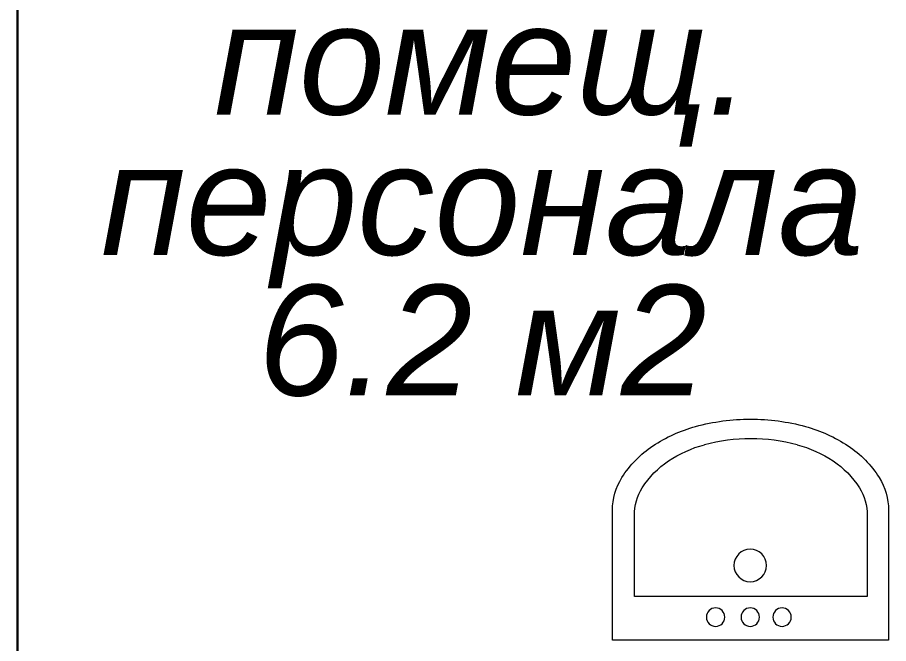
# Model space of a CAD drawing. Header units: metres. Extents: x 14591 to 15202, y 5442 to 5571.
# Drawn here: x 14881.513 to 14883.09, y 5551.816 to 5552.949 of the extents above; entities that cross this region are included whole.
import ezdxf

# ---------------------------------------------------------------- set-up
doc = ezdxf.new("R2010")
doc.units = ezdxf.units.M
doc.header["$MEASUREMENT"] = 0
doc.layers.add('Стены', color=7, linetype='Continuous', lineweight=13)
doc.styles.add('Style-Arial IF', font='ariali.ttf')

# ---------------------------------------------------------------- blocks, each defined once
blk = doc.blocks.new('ум6')
at = {"layer": 'Стены', "color": 7, "linetype": 'Continuous', "lineweight": 0}
for p, q in [((-0.3251, 0), (-0.3251, -0.3056)), ((0.3251, 0), (-0.3251, 0)), ((0.3251, -0.3056), (0.3251, 0)), ((-0.2736, -0.1025), (-0.2736, -0.2938)), ((0.275, -0.1025), (-0.2736, -0.1025)), ((0.275, -0.2938), (0.275, -0.1025))]:
    blk.add_line(p, q, dxfattribs=at)
for centre, radius in [((-0.0823, -0.0542), 0.0217), ((-0.0007, -0.0542), 0.0217), ((0.0743, -0.0542), 0.0217), ((-0.0007, -0.1758), 0.0383)]:
    blk.add_circle(centre, radius, dxfattribs=at)
for centre, radius, start, end in [((-0.1804, -0.3056), 0.1447, 180, 212.1154), ((-0.1515, -0.2938), 0.1221, 180, 212.1154), ((0.1529, -0.2938), 0.1221, 327.8846, 0), ((0.1804, -0.3056), 0.1447, 327.8846, 0), ((-0.0786, -0.248), 0.2081, 212.1154, 236.5784), ((0.08, -0.248), 0.2081, 303.4216, 327.8846), ((-0.094, -0.2514), 0.2467, 212.1154, 236.5784), ((0.094, -0.2514), 0.2467, 303.4216, 327.8846), ((-0.0307, -0.1754), 0.2951, 236.5784, 254.7118), ((0.0321, -0.1754), 0.2951, 285.2882, 303.4216), ((-0.0372, -0.1654), 0.3498, 236.5784, 254.7118), ((0.0007, -0.0606), 0.4142, 254.7118, 270), ((0.0007, -0.0606), 0.4142, 270, 285.2882), ((0.0372, -0.1654), 0.3498, 285.2882, 303.4216), ((0, -0.0292), 0.491, 254.7118, 270), ((0, -0.0292), 0.491, 270, 285.2882)]:
    blk.add_arc(centre, radius, start, end, dxfattribs=at)

msp = doc.modelspace()

# ---------------------------------------------------------------- linework, layer by layer
at = {"layer": 'Стены', "color": 7, "linetype": 'Continuous', "lineweight": 30}
msp.add_line((14881.51275864, 5554.4799997), (14881.51275864, 5550.6199997), dxfattribs=at)

# ---------------------------------------------------------------- block references
at = {"layer": 'Стены', "color": 7, "linetype": 'Continuous', "lineweight": 0, "extrusion": (0, 0, -1), "xscale": 0.7689468503965201, "yscale": 0.7689468503965201, "zscale": 0.7689468503965201, "rotation": 180}
msp.add_blockref('ум6', (-14882.8403858, 5551.82218506), dxfattribs=at)

# ---------------------------------------------------------------- texts
at = {"color": 7, "linetype": 'Continuous', "lineweight": 13, "insert": (14882.35471453, 5552.61772835), "char_height": 0.2, "attachment_point": 5, "line_spacing_factor": 0.762256, "style": 'Style-Arial IF'}
msp.add_mtext('помещ.\\Pперсонала\\P6.2 м2', dxfattribs=at)

doc.saveas('drawing.dxf')
